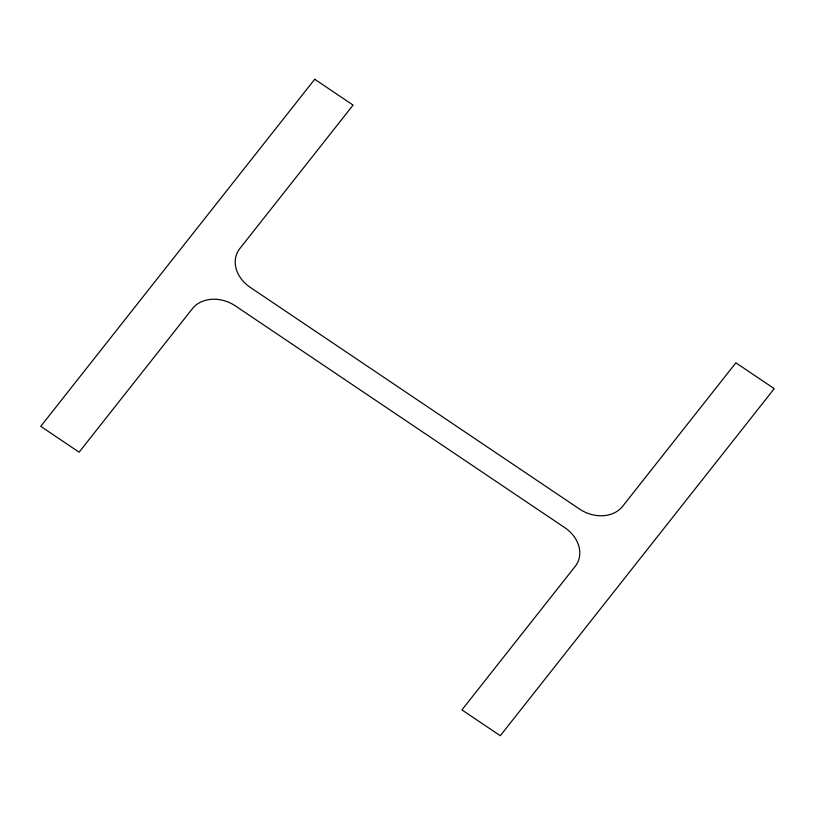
<?xml version="1.0" encoding="UTF-8"?>
<svg xmlns="http://www.w3.org/2000/svg" width="815" height="815" viewBox="0 0 815 815"><rect width="100%" height="100%" fill="white"/><g stroke="black" fill="none" stroke-linecap="round" stroke-linejoin="round"><path stroke-width="1.22" d="M314.712 79.269L40.75 426.347L79.116 452.182L192.411 308.651A32.447 26.151 25.7 0 1 235.515 305.971L564.775 527.651A32.447 26.151 25.7 0 1 575.207 566.374L461.922 709.906L500.288 735.731L774.25 388.653L735.884 362.818L622.589 506.349A32.447 26.151 25.7 0 1 579.485 509.029L250.225 287.349A32.447 26.151 25.7 0 1 239.793 248.626L353.078 105.094L314.712 79.269"/></g></svg>
